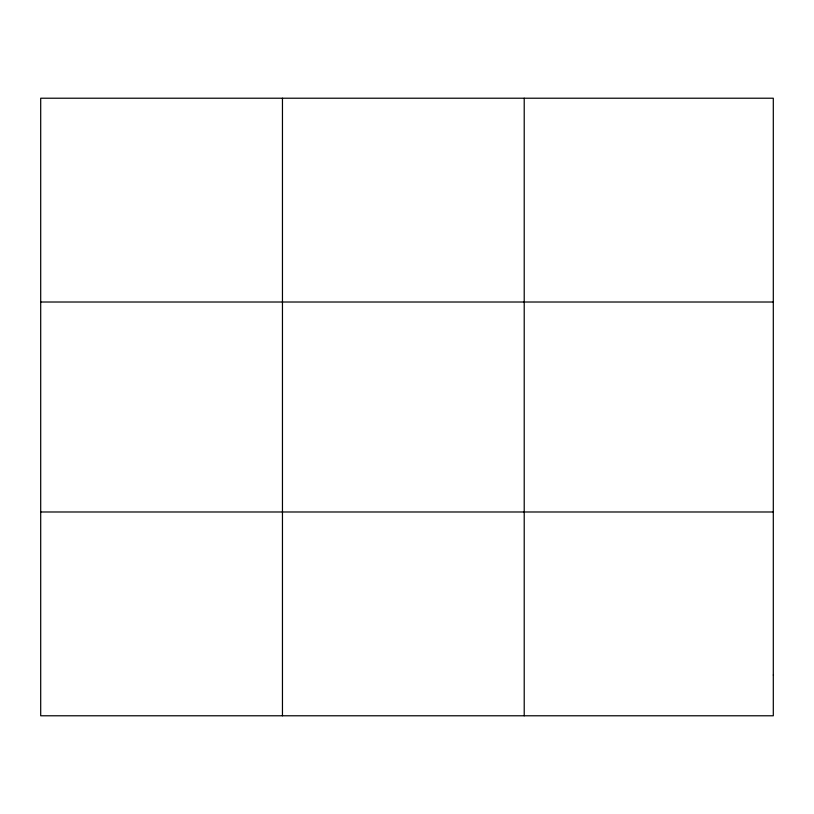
<?xml version="1.0" encoding="UTF-8"?>
<svg xmlns="http://www.w3.org/2000/svg" width="814" height="814" viewBox="0 0 814 814"><rect width="100%" height="100%" fill="white"/><g stroke="black" fill="none" stroke-linecap="round" stroke-linejoin="round"><path stroke-width="1.22" d="M282.458 715.781L282.458 98.219M524.216 715.781L524.216 98.219M40.7 302.014L773.3 302.014M40.7 511.986L773.3 511.986M773.3 675.02L773.3 715.781L40.7 715.781L40.7 98.219L773.3 98.219L773.3 675.02"/></g></svg>
